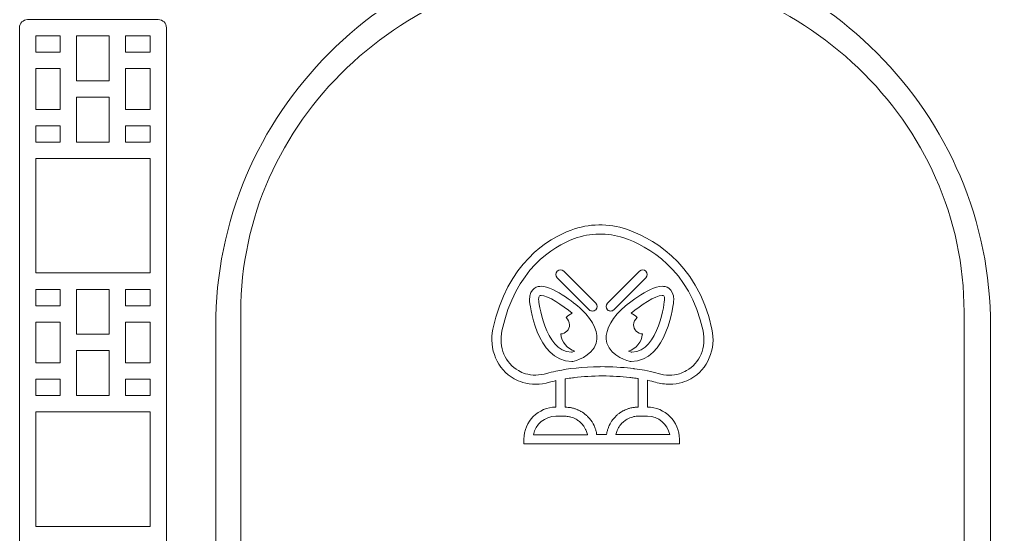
# Model space of a CAD drawing. Header units: millimetres. Extents: x -561 to 595, y -2347 to -7.
# Drawn here: x -560.5 to -174, y -414.3 to -209.4 of the extents above; entities that cross this region are included whole.
import ezdxf

# ---------------------------------------------------------------- set-up
doc = ezdxf.new("R2010")
doc.units = ezdxf.units.MM
doc.header["$MEASUREMENT"] = 0
doc.layers.add('Calque 1', color=7, linetype='Continuous', lineweight=0)

msp = doc.modelspace()

# ---------------------------------------------------------------- linework, layer by layer
at = {"layer": 'Calque 1'}
for points, knots in [([(-327.86, -2142.5), (-327.86, -2142.5), (-328.58, -2142.5), (-328.58, -2142.5), (-349.26, -2142.5), (-369.37, -2138.41), (-388.33, -2130.35), (-406.63, -2122.58), (-423.08, -2111.47), (-437.23, -2097.32), (-451.37, -2083.17), (-462.49, -2066.72), (-470.26, -2048.43), (-478.32, -2029.46), (-482.4, -2009.36), (-482.4, -1988.68), (-482.4, -1988.68), (-482.4, -331.39), (-482.4, -331.39), (-482.4, -310.71), (-478.32, -290.61), (-470.26, -271.64), (-462.49, -253.34), (-451.37, -236.89), (-437.23, -222.75), (-423.08, -208.6), (-406.63, -197.49), (-388.33, -189.72), (-369.37, -181.66), (-349.26, -177.57), (-328.58, -177.57), (-328.58, -177.57), (-327.86, -177.57), (-327.86, -177.57), (-307.18, -177.57), (-287.08, -181.66), (-268.11, -189.72), (-249.81, -197.49), (-233.36, -208.6), (-219.22, -222.75), (-205.07, -236.89), (-193.96, -253.34), (-186.18, -271.64), (-178.13, -290.61), (-174.04, -310.71), (-174.04, -331.39), (-174.04, -331.39), (-174.04, -1988.68), (-174.04, -1988.68), (-174.04, -2009.36), (-178.13, -2029.46), (-186.18, -2048.43), (-193.96, -2066.72), (-205.07, -2083.17), (-219.22, -2097.32), (-233.36, -2111.47), (-249.81, -2122.58), (-268.11, -2130.35), (-287.08, -2138.41), (-307.18, -2142.5), (-327.86, -2142.5)], [0, 0, 0, 0, 1, 1, 1, 2, 2, 2, 3, 3, 3, 4, 4, 4, 5, 5, 5, 6, 6, 6, 7, 7, 7, 8, 8, 8, 9, 9, 9, 10, 10, 10, 11, 11, 11, 12, 12, 12, 13, 13, 13, 14, 14, 14, 15, 15, 15, 16, 16, 16, 17, 17, 17, 18, 18, 18, 19, 19, 19, 20, 20, 20, 20]), ([(-328.87, -188.29), (-348.16, -188.29), (-366.9, -191.94), (-384.58, -199.12), (-401.65, -206.07), (-417.01, -216), (-430.23, -228.64), (-443.44, -241.29), (-453.82, -255.99), (-461.08, -272.33), (-468.59, -289.24), (-472.39, -307.18), (-472.39, -325.63), (-472.39, -325.63), (-472.39, -1993.17), (-472.39, -1993.17), (-472.39, -2011.62), (-468.59, -2029.56), (-461.08, -2046.47), (-453.82, -2062.81), (-443.44, -2077.51), (-430.23, -2090.16), (-417.01, -2102.8), (-401.65, -2112.73), (-384.58, -2119.68), (-366.9, -2126.86), (-348.16, -2130.51), (-328.87, -2130.51), (-328.87, -2130.51), (-328.11, -2130.51), (-328.11, -2130.51), (-308.83, -2130.51), (-290.09, -2126.86), (-272.41, -2119.68), (-255.33, -2112.73), (-239.97, -2102.8), (-226.76, -2090.16), (-213.54, -2077.51), (-203.16, -2062.81), (-195.91, -2046.47), (-188.4, -2029.56), (-184.59, -2011.62), (-184.59, -1993.17), (-184.59, -1993.17), (-184.59, -325.63), (-184.59, -325.63), (-184.59, -307.18), (-188.4, -289.24), (-195.91, -272.33), (-203.16, -255.99), (-213.54, -241.29), (-226.76, -228.64), (-239.97, -216), (-255.33, -206.07), (-272.41, -199.12), (-290.09, -191.94), (-308.83, -188.29), (-328.11, -188.29), (-328.11, -188.29), (-328.87, -188.29), (-328.87, -188.29)], [0, 0, 0, 0, 1, 1, 1, 2, 2, 2, 3, 3, 3, 4, 4, 4, 5, 5, 5, 6, 6, 6, 7, 7, 7, 8, 8, 8, 9, 9, 9, 10, 10, 10, 11, 11, 11, 12, 12, 12, 13, 13, 13, 14, 14, 14, 15, 15, 15, 16, 16, 16, 17, 17, 17, 18, 18, 18, 19, 19, 19, 20, 20, 20, 20]), ([(-501.99, -1282.42), (-501.99, -1282.42), (-501.99, -1275.92), (-501.99, -1275.92), (-501.99, -1275.92), (-501.99, -1227.14), (-501.99, -1227.14), (-501.99, -1227.14), (-501.99, -1220.64), (-501.99, -1220.64), (-501.99, -1220.63), (-501.99, -1220.62), (-501.99, -1220.61), (-501.99, -1220.61), (-501.99, -1214.14), (-501.99, -1214.14), (-501.99, -1214.14), (-501.99, -1214.14), (-501.99, -1214.14), (-501.99, -1214.14), (-501.99, -1207.63), (-501.99, -1207.63), (-501.99, -1207.63), (-501.99, -1207.63), (-501.99, -1207.63), (-501.99, -1207.63), (-501.99, -1181.62), (-501.99, -1181.62), (-501.99, -1181.62), (-501.99, -1181.62), (-501.99, -1181.62), (-501.99, -1181.62), (-501.99, -1175.12), (-501.99, -1175.12), (-501.99, -1175.12), (-501.99, -1126.35), (-501.99, -1126.35), (-501.99, -1126.35), (-501.99, -1120.29), (-501.99, -1120.29), (-501.99, -1120.28), (-501.99, -1120.28), (-501.99, -1120.27), (-501.99, -1120.27), (-501.99, -1113.34), (-501.99, -1113.34), (-501.99, -1113.34), (-501.99, -1113.34), (-501.99, -1113.34), (-501.99, -1113.34), (-501.99, -1106.84), (-501.99, -1106.84), (-501.99, -1106.84), (-501.99, -1106.84), (-501.99, -1106.84), (-501.99, -1106.84), (-501.99, -1080.82), (-501.99, -1080.82), (-501.99, -1080.82), (-501.99, -1080.82), (-501.99, -1080.82), (-501.99, -1080.82), (-501.99, -1074.33), (-501.99, -1074.33), (-501.99, -1074.33), (-501.99, -1025.55), (-501.99, -1025.55), (-501.99, -1025.55), (-501.99, -1019.05), (-501.99, -1019.05), (-501.99, -1019.04), (-501.99, -1019.04), (-501.99, -1019.03), (-501.99, -1019.03), (-501.99, -1012.55), (-501.99, -1012.55), (-501.99, -1012.55), (-501.99, -1012.55), (-501.99, -1012.55), (-501.99, -1012.55), (-501.99, -1006.04), (-501.99, -1006.04), (-501.99, -1006.04), (-501.99, -1006.04), (-501.99, -1006.04), (-501.99, -1006.04), (-501.99, -980.03), (-501.99, -980.03), (-501.99, -980.03), (-501.99, -980.03), (-501.99, -980.03), (-501.99, -980.03), (-501.99, -973.53), (-501.99, -973.53), (-501.99, -973.53), (-501.99, -924.76), (-501.99, -924.76), (-501.99, -924.76), (-501.99, -918.7), (-501.99, -918.7), (-501.99, -918.69), (-501.99, -918.69), (-501.99, -918.68), (-501.99, -918.68), (-501.99, -911.75), (-501.99, -911.75), (-501.99, -911.75), (-501.99, -911.75), (-501.99, -911.75), (-501.99, -911.75), (-501.99, -905.25), (-501.99, -905.25), (-501.99, -905.25), (-501.99, -905.25), (-501.99, -905.25), (-501.99, -905.25), (-501.99, -879.23), (-501.99, -879.23), (-501.99, -879.23), (-501.99, -879.23), (-501.99, -879.23), (-501.99, -879.23), (-501.99, -872.74), (-501.99, -872.74), (-501.99, -872.74), (-501.99, -866.24), (-501.99, -866.24), (-501.99, -866.24), (-501.99, -866.24), (-501.99, -866.24), (-501.99, -866.24), (-501.99, -866.24), (-501.99, -866.24), (-501.99, -866.24), (-501.99, -823.96), (-501.99, -823.96), (-501.99, -823.96), (-501.99, -817.46), (-501.99, -817.46), (-501.99, -817.46), (-501.99, -817.46), (-501.99, -817.46), (-501.99, -817.46), (-501.99, -810.96), (-501.99, -810.96), (-501.99, -810.96), (-501.99, -810.96), (-501.99, -810.96), (-501.99, -810.96), (-501.99, -804.45), (-501.99, -804.45), (-501.99, -804.45), (-501.99, -804.45), (-501.99, -804.45), (-501.99, -804.45), (-501.99, -778.44), (-501.99, -778.44), (-501.99, -778.44), (-501.99, -778.44), (-501.99, -778.44), (-501.99, -778.44), (-501.99, -771.94), (-501.99, -771.94), (-501.99, -771.94), (-501.99, -723.17), (-501.99, -723.17), (-501.99, -723.17), (-501.99, -717.11), (-501.99, -717.11), (-501.99, -717.1), (-501.99, -717.1), (-501.99, -717.09), (-501.99, -717.09), (-501.99, -710.16), (-501.99, -710.16), (-501.99, -710.16), (-501.99, -710.16), (-501.99, -710.16), (-501.99, -710.16), (-501.99, -703.66), (-501.99, -703.66), (-501.99, -703.66), (-501.99, -703.66), (-501.99, -703.66), (-501.99, -703.66), (-501.99, -677.64), (-501.99, -677.64), (-501.99, -677.64), (-501.99, -677.64), (-501.99, -677.64), (-501.99, -677.64), (-501.99, -671.15), (-501.99, -671.15), (-501.99, -671.15), (-501.99, -622.37), (-501.99, -622.37), (-501.99, -622.37), (-501.99, -615.87), (-501.99, -615.87), (-501.99, -615.86), (-501.99, -615.84), (-501.99, -615.83), (-501.99, -615.83), (-501.99, -609.37), (-501.99, -609.37), (-501.99, -609.37), (-501.99, -609.37), (-501.99, -609.37), (-501.99, -609.37), (-501.99, -602.86), (-501.99, -602.86), (-501.99, -602.86), (-501.99, -602.86), (-501.99, -602.86), (-501.99, -602.86), (-501.99, -576.85), (-501.99, -576.85), (-501.99, -576.85), (-501.99, -576.85), (-501.99, -576.85), (-501.99, -576.85), (-501.99, -570.35), (-501.99, -570.35), (-501.99, -570.35), (-501.99, -521.57), (-501.99, -521.57), (-501.99, -521.57), (-501.99, -515.51), (-501.99, -515.51), (-501.99, -515.51), (-501.99, -515.5), (-501.99, -515.5), (-501.99, -515.5), (-501.99, -508.57), (-501.99, -508.57), (-501.99, -508.57), (-501.99, -508.57), (-501.99, -508.57), (-501.99, -508.57), (-501.99, -502.06), (-501.99, -502.06), (-501.99, -502.06), (-501.99, -502.06), (-501.99, -502.06), (-501.99, -502.06), (-501.99, -476.05), (-501.99, -476.05), (-501.99, -476.05), (-501.99, -476.05), (-501.99, -476.05), (-501.99, -476.05), (-501.99, -469.55), (-501.99, -469.55), (-501.99, -469.55), (-501.99, -420.77), (-501.99, -420.77), (-501.99, -420.77), (-501.99, -414.27), (-501.99, -414.27), (-501.99, -414.27), (-501.99, -414.26), (-501.99, -414.25), (-501.99, -414.25), (-501.99, -407.78), (-501.99, -407.78), (-501.99, -407.78), (-501.99, -407.78), (-501.99, -407.78), (-501.99, -407.78), (-501.99, -401.27), (-501.99, -401.27), (-501.99, -401.27), (-501.99, -401.27), (-501.99, -401.27), (-501.99, -401.27), (-501.99, -375.26), (-501.99, -375.26), (-501.99, -375.26), (-501.99, -375.26), (-501.99, -375.26), (-501.99, -375.26), (-501.99, -368.76), (-501.99, -368.76), (-501.99, -368.76), (-501.99, -319.98), (-501.99, -319.98), (-501.99, -319.98), (-501.99, -313.92), (-501.99, -313.92), (-501.99, -313.92), (-501.99, -313.91), (-501.99, -313.91), (-501.99, -313.91), (-501.99, -306.98), (-501.99, -306.98), (-501.99, -306.98), (-501.99, -306.98), (-501.99, -306.98), (-501.99, -306.98), (-501.99, -300.47), (-501.99, -300.47), (-501.99, -300.47), (-501.99, -300.47), (-501.99, -300.47), (-501.99, -300.47), (-501.99, -274.46), (-501.99, -274.46), (-501.99, -274.46), (-501.99, -274.46), (-501.99, -274.46), (-501.99, -274.46), (-501.99, -267.96), (-501.99, -267.96), (-501.99, -267.96), (-501.99, -219.18), (-501.99, -219.18), (-501.99, -219.18), (-501.99, -212.68), (-501.99, -212.68), (-501.99, -210.89), (-503.45, -209.44), (-505.24, -209.44), (-505.24, -209.44), (-557.27, -209.44), (-557.27, -209.44), (-559.06, -209.44), (-560.52, -210.89), (-560.52, -212.68), (-560.52, -212.68), (-560.52, -313.42), (-560.52, -313.42), (-560.52, -313.43), (-560.52, -313.44), (-560.52, -313.44), (-560.52, -313.46), (-560.52, -313.47), (-560.52, -313.48), (-560.52, -313.48), (-560.52, -463.05), (-560.52, -463.05), (-560.52, -463.06), (-560.52, -463.06), (-560.52, -463.07), (-560.52, -463.07), (-560.52, -515.01), (-560.52, -515.01), (-560.52, -515.02), (-560.52, -515.03), (-560.52, -515.03), (-560.52, -515.05), (-560.52, -515.06), (-560.52, -515.07), (-560.52, -515.07), (-560.52, -664.64), (-560.52, -664.64), (-560.52, -664.65), (-560.52, -664.67), (-560.52, -664.68), (-560.52, -664.68), (-560.52, -716.61), (-560.52, -716.61), (-560.52, -716.61), (-560.52, -716.62), (-560.52, -716.63), (-560.52, -716.64), (-560.52, -716.65), (-560.52, -716.67), (-560.52, -716.67), (-560.52, -817.46), (-560.52, -817.46), (-560.52, -817.46), (-560.52, -817.46), (-560.52, -817.46), (-560.52, -817.46), (-560.52, -918.2), (-560.52, -918.2), (-560.52, -918.2), (-560.52, -918.21), (-560.52, -918.22), (-560.52, -918.23), (-560.52, -918.24), (-560.52, -918.26), (-560.52, -918.26), (-560.52, -1067.83), (-560.52, -1067.83), (-560.52, -1067.83), (-560.52, -1067.84), (-560.52, -1067.84), (-560.52, -1067.84), (-560.52, -1119.78), (-560.52, -1119.78), (-560.52, -1119.79), (-560.52, -1119.8), (-560.52, -1119.81), (-560.52, -1119.82), (-560.52, -1119.83), (-560.52, -1119.85), (-560.52, -1119.85), (-560.52, -1269.42), (-560.52, -1269.42), (-560.52, -1269.43), (-560.52, -1269.44), (-560.52, -1269.45), (-560.52, -1269.45), (-560.52, -1321.38), (-560.52, -1321.38), (-560.52, -1321.39), (-560.52, -1321.4), (-560.52, -1321.4), (-560.52, -1321.42), (-560.52, -1321.43), (-560.52, -1321.44), (-560.52, -1321.44), (-560.52, -1422.23), (-560.52, -1422.23), (-560.52, -1422.23), (-560.52, -1422.23), (-560.52, -1422.23), (-560.52, -1422.23), (-560.52, -1522.97), (-560.52, -1522.97), (-560.52, -1522.98), (-560.52, -1522.99), (-560.52, -1522.99), (-560.52, -1523.01), (-560.52, -1523.02), (-560.52, -1523.03), (-560.52, -1523.03), (-560.52, -1672.6), (-560.52, -1672.6), (-560.52, -1672.61), (-560.52, -1672.61), (-560.52, -1672.62), (-560.52, -1672.62), (-560.52, -1724.56), (-560.52, -1724.56), (-560.52, -1724.57), (-560.52, -1724.58), (-560.52, -1724.58), (-560.52, -1724.6), (-560.52, -1724.61), (-560.52, -1724.62), (-560.52, -1724.62), (-560.52, -1874.19), (-560.52, -1874.19), (-560.52, -1874.2), (-560.52, -1874.22), (-560.52, -1874.23), (-560.52, -1874.23), (-560.52, -1926.16), (-560.52, -1926.16), (-560.52, -1926.16), (-560.52, -1926.17), (-560.52, -1926.18), (-560.52, -1926.19), (-560.52, -1926.2), (-560.52, -1926.22), (-560.52, -1926.22), (-560.52, -2027.01), (-560.52, -2027.01), (-560.52, -2027.01), (-560.52, -2027.01), (-560.52, -2027.01), (-560.52, -2027.01), (-560.52, -2127.75), (-560.52, -2127.75), (-560.52, -2129.57), (-559.03, -2131.06), (-557.21, -2131.06), (-557.21, -2131.06), (-537.76, -2131.06), (-537.76, -2131.06), (-537.76, -2131.06), (-524.75, -2131.06), (-524.75, -2131.06), (-524.75, -2131.06), (-518.25, -2131.06), (-518.25, -2131.06), (-518.25, -2131.06), (-508.5, -2131.06), (-508.5, -2131.06), (-508.5, -2131.06), (-504.81, -2131.06), (-504.81, -2131.06), (-503.25, -2131.06), (-501.99, -2129.79), (-501.99, -2128.23), (-501.99, -2128.23), (-501.99, -2121.3), (-501.99, -2121.3), (-501.99, -2121.3), (-501.99, -2121.3), (-501.99, -2121.3), (-501.99, -2121.3), (-501.99, -2114.8), (-501.99, -2114.8), (-501.99, -2114.8), (-501.99, -2114.8), (-501.99, -2114.8), (-501.99, -2114.8), (-501.99, -2088.78), (-501.99, -2088.78), (-501.99, -2088.78), (-501.99, -2088.78), (-501.99, -2088.78), (-501.99, -2088.78), (-501.99, -2082.29), (-501.99, -2082.29), (-501.99, -2082.29), (-501.99, -2075.79), (-501.99, -2075.79), (-501.99, -2075.79), (-501.99, -2075.79), (-501.99, -2075.79), (-501.99, -2075.79), (-501.99, -2075.79), (-501.99, -2075.79), (-501.99, -2075.79), (-501.99, -2033.51), (-501.99, -2033.51), (-501.99, -2033.51), (-501.99, -2027.01), (-501.99, -2027.01), (-501.99, -2027.01), (-501.99, -2027.01), (-501.99, -2027.01), (-501.99, -2027.01), (-501.99, -2020.51), (-501.99, -2020.51), (-501.99, -2020.51), (-501.99, -2020.51), (-501.99, -2020.51), (-501.99, -2020.51), (-501.99, -2014), (-501.99, -2014), (-501.99, -2014), (-501.99, -2014), (-501.99, -2014), (-501.99, -2014), (-501.99, -1987.99), (-501.99, -1987.99), (-501.99, -1987.99), (-501.99, -1987.99), (-501.99, -1987.99), (-501.99, -1987.99), (-501.99, -1981.49), (-501.99, -1981.49), (-501.99, -1981.49), (-501.99, -1932.72), (-501.99, -1932.72), (-501.99, -1932.72), (-501.99, -1926.66), (-501.99, -1926.66), (-501.99, -1926.65), (-501.99, -1926.65), (-501.99, -1926.64), (-501.99, -1926.64), (-501.99, -1919.71), (-501.99, -1919.71), (-501.99, -1919.71), (-501.99, -1919.71), (-501.99, -1919.71), (-501.99, -1919.71), (-501.99, -1913.21), (-501.99, -1913.21), (-501.99, -1913.21), (-501.99, -1913.21), (-501.99, -1913.21), (-501.99, -1913.21), (-501.99, -1887.19), (-501.99, -1887.19), (-501.99, -1887.19), (-501.99, -1887.19), (-501.99, -1887.19), (-501.99, -1887.19), (-501.99, -1880.7), (-501.99, -1880.7), (-501.99, -1880.7), (-501.99, -1831.92), (-501.99, -1831.92), (-501.99, -1831.92), (-501.99, -1825.42), (-501.99, -1825.42), (-501.99, -1825.41), (-501.99, -1825.39), (-501.99, -1825.38), (-501.99, -1825.38), (-501.99, -1818.92), (-501.99, -1818.92), (-501.99, -1818.92), (-501.99, -1818.92), (-501.99, -1818.92), (-501.99, -1818.92), (-501.99, -1812.41), (-501.99, -1812.41), (-501.99, -1812.41), (-501.99, -1812.41), (-501.99, -1812.41), (-501.99, -1812.41), (-501.99, -1786.4), (-501.99, -1786.4), (-501.99, -1786.4), (-501.99, -1786.4), (-501.99, -1786.4), (-501.99, -1786.4), (-501.99, -1779.9), (-501.99, -1779.9), (-501.99, -1779.9), (-501.99, -1731.12), (-501.99, -1731.12), (-501.99, -1731.12), (-501.99, -1725.06), (-501.99, -1725.06), (-501.99, -1725.06), (-501.99, -1725.05), (-501.99, -1725.05), (-501.99, -1725.05), (-501.99, -1718.12), (-501.99, -1718.12), (-501.99, -1718.12), (-501.99, -1718.12), (-501.99, -1718.12), (-501.99, -1718.12), (-501.99, -1711.61), (-501.99, -1711.61), (-501.99, -1711.61), (-501.99, -1711.61), (-501.99, -1711.61), (-501.99, -1711.61), (-501.99, -1685.6), (-501.99, -1685.6), (-501.99, -1685.6), (-501.99, -1685.6), (-501.99, -1685.6), (-501.99, -1685.6), (-501.99, -1679.1), (-501.99, -1679.1), (-501.99, -1679.1), (-501.99, -1630.32), (-501.99, -1630.32), (-501.99, -1630.32), (-501.99, -1623.82), (-501.99, -1623.82), (-501.99, -1623.82), (-501.99, -1623.81), (-501.99, -1623.8), (-501.99, -1623.8), (-501.99, -1617.33), (-501.99, -1617.33), (-501.99, -1617.33), (-501.99, -1617.33), (-501.99, -1617.33), (-501.99, -1617.33), (-501.99, -1610.82), (-501.99, -1610.82), (-501.99, -1610.82), (-501.99, -1610.82), (-501.99, -1610.82), (-501.99, -1610.82), (-501.99, -1584.81), (-501.99, -1584.81), (-501.99, -1584.81), (-501.99, -1584.81), (-501.99, -1584.81), (-501.99, -1584.81), (-501.99, -1578.31), (-501.99, -1578.31), (-501.99, -1578.31), (-501.99, -1529.53), (-501.99, -1529.53), (-501.99, -1529.53), (-501.99, -1523.47), (-501.99, -1523.47), (-501.99, -1523.47), (-501.99, -1523.46), (-501.99, -1523.46), (-501.99, -1523.46), (-501.99, -1516.53), (-501.99, -1516.53), (-501.99, -1516.53), (-501.99, -1516.53), (-501.99, -1516.53), (-501.99, -1516.53), (-501.99, -1510.02), (-501.99, -1510.02), (-501.99, -1510.02), (-501.99, -1510.02), (-501.99, -1510.02), (-501.99, -1510.02), (-501.99, -1484.01), (-501.99, -1484.01), (-501.99, -1484.01), (-501.99, -1484.01), (-501.99, -1484.01), (-501.99, -1484.01), (-501.99, -1477.51), (-501.99, -1477.51), (-501.99, -1477.51), (-501.99, -1471.01), (-501.99, -1471.01), (-501.99, -1471.01), (-501.99, -1471.01), (-501.99, -1471.01), (-501.99, -1471.01), (-501.99, -1471.01), (-501.99, -1471.01), (-501.99, -1471.01), (-501.99, -1428.73), (-501.99, -1428.73), (-501.99, -1428.73), (-501.99, -1422.23), (-501.99, -1422.23), (-501.99, -1422.23), (-501.99, -1422.23), (-501.99, -1422.23), (-501.99, -1422.23), (-501.99, -1415.74), (-501.99, -1415.74), (-501.99, -1415.74), (-501.99, -1415.74), (-501.99, -1415.74), (-501.99, -1415.74), (-501.99, -1409.23), (-501.99, -1409.23), (-501.99, -1409.23), (-501.99, -1409.23), (-501.99, -1409.23), (-501.99, -1409.23), (-501.99, -1383.22), (-501.99, -1383.22), (-501.99, -1383.22), (-501.99, -1383.22), (-501.99, -1383.22), (-501.99, -1383.22), (-501.99, -1376.72), (-501.99, -1376.72), (-501.99, -1376.72), (-501.99, -1327.94), (-501.99, -1327.94), (-501.99, -1327.94), (-501.99, -1321.88), (-501.99, -1321.88), (-501.99, -1321.88), (-501.99, -1321.87), (-501.99, -1321.87), (-501.99, -1321.87), (-501.99, -1314.94), (-501.99, -1314.94), (-501.99, -1314.94), (-501.99, -1314.94), (-501.99, -1314.94), (-501.99, -1314.94), (-501.99, -1308.43), (-501.99, -1308.43), (-501.99, -1308.43), (-501.99, -1308.43), (-501.99, -1308.43), (-501.99, -1308.43), (-501.99, -1282.42), (-501.99, -1282.42), (-501.99, -1282.42), (-501.99, -1282.42), (-501.99, -1282.42)], [0, 0, 0, 0, 1, 1, 1, 2, 2, 2, 3, 3, 3, 4, 4, 4, 5, 5, 5, 6, 6, 6, 7, 7, 7, 8, 8, 8, 9, 9, 9, 10, 10, 10, 11, 11, 11, 12, 12, 12, 13, 13, 13, 14, 14, 14, 15, 15, 15, 16, 16, 16, 17, 17, 17, 18, 18, 18, 19, 19, 19, 20, 20, 20, 21, 21, 21, 22, 22, 22, 23, 23, 23, 24, 24, 24, 25, 25, 25, 26, 26, 26, 27, 27, 27, 28, 28, 28, 29, 29, 29, 30, 30, 30, 31, 31, 31, 32, 32, 32, 33, 33, 33, 34, 34, 34, 35, 35, 35, 36, 36, 36, 37, 37, 37, 38, 38, 38, 39, 39, 39, 40, 40, 40, 41, 41, 41, 42, 42, 42, 43, 43, 43, 44, 44, 44, 45, 45, 45, 46, 46, 46, 47, 47, 47, 48, 48, 48, 49, 49, 49, 50, 50, 50, 51, 51, 51, 52, 52, 52, 53, 53, 53, 54, 54, 54, 55, 55, 55, 56, 56, 56, 57, 57, 57, 58, 58, 58, 59, 59, 59, 60, 60, 60, 61, 61, 61, 62, 62, 62, 63, 63, 63, 64, 64, 64, 65, 65, 65, 66, 66, 66, 67, 67, 67, 68, 68, 68, 69, 69, 69, 70, 70, 70, 71, 71, 71, 72, 72, 72, 73, 73, 73, 74, 74, 74, 75, 75, 75, 76, 76, 76, 77, 77, 77, 78, 78, 78, 79, 79, 79, 80, 80, 80, 81, 81, 81, 82, 82, 82, 83, 83, 83, 84, 84, 84, 85, 85, 85, 86, 86, 86, 87, 87, 87, 88, 88, 88, 89, 89, 89, 90, 90, 90, 91, 91, 91, 92, 92, 92, 93, 93, 93, 94, 94, 94, 95, 95, 95, 96, 96, 96, 97, 97, 97, 98, 98, 98, 99, 99, 99, 100, 100, 100, 101, 101, 101, 102, 102, 102, 103, 103, 103, 104, 104, 104, 105, 105, 105, 106, 106, 106, 107, 107, 107, 108, 108, 108, 109, 109, 109, 110, 110, 110, 111, 111, 111, 112, 112, 112, 113, 113, 113, 114, 114, 114, 115, 115, 115, 116, 116, 116, 117, 117, 117, 118, 118, 118, 119, 119, 119, 120, 120, 120, 121, 121, 121, 122, 122, 122, 123, 123, 123, 124, 124, 124, 125, 125, 125, 126, 126, 126, 127, 127, 127, 128, 128, 128, 129, 129, 129, 130, 130, 130, 131, 131, 131, 132, 132, 132, 133, 133, 133, 134, 134, 134, 135, 135, 135, 136, 136, 136, 137, 137, 137, 138, 138, 138, 139, 139, 139, 140, 140, 140, 141, 141, 141, 142, 142, 142, 143, 143, 143, 144, 144, 144, 145, 145, 145, 146, 146, 146, 147, 147, 147, 148, 148, 148, 149, 149, 149, 150, 150, 150, 151, 151, 151, 152, 152, 152, 153, 153, 153, 154, 154, 154, 155, 155, 155, 156, 156, 156, 157, 157, 157, 158, 158, 158, 159, 159, 159, 160, 160, 160, 161, 161, 161, 162, 162, 162, 163, 163, 163, 164, 164, 164, 165, 165, 165, 166, 166, 166, 167, 167, 167, 168, 168, 168, 169, 169, 169, 170, 170, 170, 171, 171, 171, 172, 172, 172, 173, 173, 173, 174, 174, 174, 175, 175, 175, 176, 176, 176, 177, 177, 177, 178, 178, 178, 179, 179, 179, 180, 180, 180, 181, 181, 181, 182, 182, 182, 183, 183, 183, 184, 184, 184, 185, 185, 185, 186, 186, 186, 187, 187, 187, 188, 188, 188, 189, 189, 189, 190, 190, 190, 191, 191, 191, 192, 192, 192, 193, 193, 193, 194, 194, 194, 195, 195, 195, 196, 196, 196, 197, 197, 197, 198, 198, 198, 199, 199, 199, 200, 200, 200, 201, 201, 201, 202, 202, 202, 203, 203, 203, 204, 204, 204, 205, 205, 205, 206, 206, 206, 207, 207, 207, 208, 208, 208, 209, 209, 209, 210, 210, 210, 211, 211, 211, 212, 212, 212, 213, 213, 213, 214, 214, 214, 215, 215, 215, 216, 216, 216, 217, 217, 217, 218, 218, 218, 219, 219, 219, 220, 220, 220, 221, 221, 221, 222, 222, 222, 223, 223, 223, 224, 224, 224, 225, 225, 225, 226, 226, 226, 227, 227, 227, 228, 228, 228, 229, 229, 229, 230, 230, 230, 231, 231, 231, 232, 232, 232, 233, 233, 233, 234, 234, 234, 235, 235, 235, 236, 236, 236, 237, 237, 237, 238, 238, 238, 239, 239, 239, 240, 240, 240, 241, 241, 241, 242, 242, 242, 243, 243, 243, 244, 244, 244, 245, 245, 245, 246, 246, 246, 247, 247, 247, 248, 248, 248, 249, 249, 249, 250, 250, 250, 251, 251, 251, 252, 252, 252, 253, 253, 253, 254, 254, 254, 254]), ([(-554.01, -215.94), (-554.01, -215.94), (-544.26, -215.94), (-544.26, -215.94), (-544.26, -215.94), (-544.26, -222.43), (-544.26, -222.43), (-544.26, -222.43), (-554.01, -222.43), (-554.01, -222.43), (-554.01, -222.43), (-554.01, -215.94), (-554.01, -215.94)], [0, 0, 0, 0, 1, 1, 1, 2, 2, 2, 3, 3, 3, 4, 4, 4, 4]), ([(-537.76, -215.93), (-537.76, -215.93), (-524.75, -215.93), (-524.75, -215.93), (-524.75, -215.93), (-524.75, -233.82), (-524.75, -233.82), (-524.75, -233.82), (-537.76, -233.82), (-537.76, -233.82), (-537.76, -233.82), (-537.76, -215.93), (-537.76, -215.93)], [0, 0, 0, 0, 1, 1, 1, 2, 2, 2, 3, 3, 3, 4, 4, 4, 4]), ([(-518.25, -215.94), (-518.25, -215.94), (-508.5, -215.94), (-508.5, -215.94), (-508.5, -215.94), (-508.5, -222.44), (-508.5, -222.44), (-508.5, -222.44), (-518.25, -222.44), (-518.25, -222.44), (-518.25, -222.44), (-518.25, -215.94), (-518.25, -215.94)], [0, 0, 0, 0, 1, 1, 1, 2, 2, 2, 3, 3, 3, 4, 4, 4, 4]), ([(-554.01, -228.94), (-554.01, -228.94), (-544.26, -228.94), (-544.26, -228.94), (-544.26, -228.94), (-544.26, -245.2), (-544.26, -245.2), (-544.26, -245.2), (-554.01, -245.2), (-554.01, -245.2), (-554.01, -245.2), (-554.01, -228.94), (-554.01, -228.94)], [0, 0, 0, 0, 1, 1, 1, 2, 2, 2, 3, 3, 3, 4, 4, 4, 4]), ([(-518.25, -228.94), (-518.25, -228.94), (-508.5, -228.94), (-508.5, -228.94), (-508.5, -228.94), (-508.5, -245.2), (-508.5, -245.2), (-508.5, -245.2), (-518.25, -245.2), (-518.25, -245.2), (-518.25, -245.2), (-518.25, -228.94), (-518.25, -228.94)], [0, 0, 0, 0, 1, 1, 1, 2, 2, 2, 3, 3, 3, 4, 4, 4, 4]), ([(-537.76, -240.32), (-537.76, -240.32), (-524.75, -240.32), (-524.75, -240.32), (-524.75, -240.32), (-524.75, -258.2), (-524.75, -258.2), (-524.75, -258.2), (-537.76, -258.2), (-537.76, -258.2), (-537.76, -258.2), (-537.76, -240.32), (-537.76, -240.32)], [0, 0, 0, 0, 1, 1, 1, 2, 2, 2, 3, 3, 3, 4, 4, 4, 4]), ([(-554.01, -251.7), (-554.01, -251.7), (-544.26, -251.7), (-544.26, -251.7), (-544.26, -251.7), (-544.26, -258.2), (-544.26, -258.2), (-544.26, -258.2), (-554.01, -258.2), (-554.01, -258.2), (-554.01, -258.2), (-554.01, -251.7), (-554.01, -251.7)], [0, 0, 0, 0, 1, 1, 1, 2, 2, 2, 3, 3, 3, 4, 4, 4, 4]), ([(-518.25, -251.7), (-518.25, -251.7), (-508.5, -251.7), (-508.5, -251.7), (-508.5, -251.7), (-508.5, -258.2), (-508.5, -258.2), (-508.5, -258.2), (-518.25, -258.2), (-518.25, -258.2), (-518.25, -258.2), (-518.25, -251.7), (-518.25, -251.7)], [0, 0, 0, 0, 1, 1, 1, 2, 2, 2, 3, 3, 3, 4, 4, 4, 4]), ([(-554.01, -310.23), (-554.01, -310.23), (-554.01, -264.71), (-554.01, -264.71), (-554.01, -264.71), (-508.5, -264.71), (-508.5, -264.71), (-508.5, -264.71), (-508.5, -310.23), (-508.5, -310.23), (-508.5, -310.23), (-554.01, -310.23), (-554.01, -310.23)], [0, 0, 0, 0, 1, 1, 1, 2, 2, 2, 3, 3, 3, 4, 4, 4, 4]), ([(-284.91, -332.52), (-290.83, -304.97), (-310.66, -295.59), (-318.9, -292.82), (-326.11, -290.4), (-333.93, -290.53), (-340.96, -293.15), (-350.15, -296.59), (-366.43, -306.27), (-372.07, -332.52), (-373.78, -340.48), (-370.34, -348.61), (-363.68, -352.27), (-362.61, -352.87), (-361.43, -353.36), (-360.19, -353.74), (-356.95, -354.76), (-353.24, -354.72), (-349.56, -353.67), (-348.89, -353.47), (-348.04, -353.25), (-347.02, -353.03), (-347.02, -353.03), (-347.02, -363.59), (-347.02, -363.59), (-354.04, -363.59), (-359.75, -369.3), (-359.75, -376.32), (-359.75, -376.32), (-359.75, -378.14), (-359.75, -378.14), (-359.75, -378.14), (-297.89, -378.14), (-297.89, -378.14), (-297.89, -378.14), (-297.89, -376.32), (-297.89, -376.32), (-297.89, -369.3), (-303.6, -363.59), (-310.62, -363.59), (-310.62, -363.59), (-310.62, -352.87), (-310.62, -352.87), (-309.3, -353.16), (-308.2, -353.43), (-307.39, -353.67), (-305.49, -354.21), (-303.6, -354.49), (-301.76, -354.49), (-300.02, -354.49), (-298.34, -354.23), (-296.76, -353.74), (-295.52, -353.36), (-294.36, -352.85), (-293.28, -352.27), (-286.64, -348.59), (-283.2, -340.48), (-284.91, -332.52), (-284.91, -332.52), (-284.91, -332.52), (-284.91, -332.52)], [0, 0, 0, 0, 1, 1, 1, 2, 2, 2, 3, 3, 3, 4, 4, 4, 5, 5, 5, 6, 6, 6, 7, 7, 7, 8, 8, 8, 9, 9, 9, 10, 10, 10, 11, 11, 11, 12, 12, 12, 13, 13, 13, 14, 14, 14, 15, 15, 15, 16, 16, 16, 17, 17, 17, 18, 18, 18, 19, 19, 19, 20, 20, 20, 20]), ([(-295.05, -349.08), (-295.92, -349.56), (-296.87, -349.96), (-297.85, -350.28), (-300.42, -351.09), (-303.38, -351.05), (-306.38, -350.19), (-307.55, -349.87), (-308.97, -349.5), (-310.62, -349.17), (-310.62, -349.17), (-310.62, -349.14), (-310.62, -349.14), (-310.62, -349.14), (-311.73, -348.94), (-311.73, -348.94), (-312.94, -348.72), (-314.28, -348.5), (-315.72, -348.32), (-315.83, -348.3), (-315.92, -348.3), (-316.03, -348.28), (-319.27, -347.86), (-323.07, -347.57), (-327.57, -347.5), (-327.57, -347.5), (-329.39, -347.48), (-329.39, -347.48), (-329.39, -347.48), (-329.38, -347.5), (-329.38, -347.5), (-336.65, -347.61), (-342.16, -348.32), (-346.2, -349.12), (-346.2, -349.12), (-347.04, -349.28), (-347.04, -349.28), (-348.4, -349.57), (-349.58, -349.88), (-350.58, -350.18), (-353.59, -351.03), (-356.55, -351.08), (-359.12, -350.28), (-360.12, -349.98), (-361.06, -349.57), (-361.92, -349.08), (-367.18, -346.19), (-369.89, -339.69), (-368.51, -333.29), (-363.23, -308.72), (-348.18, -299.73), (-339.68, -296.55), (-333.44, -294.22), (-326.47, -294.11), (-320.05, -296.28), (-310.53, -299.46), (-293.79, -308.5), (-288.46, -333.29), (-287.1, -339.69), (-289.79, -346.19), (-295.05, -349.08), (-295.05, -349.08), (-295.05, -349.08), (-295.05, -349.08)], [0, 0, 0, 0, 1, 1, 1, 2, 2, 2, 3, 3, 3, 4, 4, 4, 5, 5, 5, 6, 6, 6, 7, 7, 7, 8, 8, 8, 9, 9, 9, 10, 10, 10, 11, 11, 11, 12, 12, 12, 13, 13, 13, 14, 14, 14, 15, 15, 15, 16, 16, 16, 17, 17, 17, 18, 18, 18, 19, 19, 19, 20, 20, 20, 21, 21, 21, 21]), ([(-343.92, -309.54), (-344.63, -308.83), (-345.78, -308.83), (-346.49, -309.54), (-347.2, -310.25), (-347.2, -311.4), (-346.49, -312.11), (-346.49, -312.11), (-333.75, -324.85), (-333.75, -324.85), (-333.39, -325.21), (-332.93, -325.37), (-332.46, -325.37), (-331.99, -325.37), (-331.53, -325.19), (-331.17, -324.85), (-330.46, -324.14), (-330.46, -322.99), (-331.17, -322.28), (-331.17, -322.28), (-343.92, -309.54), (-343.92, -309.54)], [0, 0, 0, 0, 1, 1, 1, 2, 2, 2, 3, 3, 3, 4, 4, 4, 5, 5, 5, 6, 6, 6, 7, 7, 7, 7]), ([(-325.2, -325.37), (-324.73, -325.37), (-324.27, -325.19), (-323.91, -324.85), (-323.91, -324.85), (-311.17, -312.11), (-311.17, -312.11), (-310.46, -311.4), (-310.46, -310.25), (-311.17, -309.54), (-311.88, -308.83), (-313.03, -308.83), (-313.73, -309.54), (-313.73, -309.54), (-326.47, -322.28), (-326.47, -322.28), (-327.18, -322.99), (-327.18, -324.14), (-326.47, -324.85), (-326.13, -325.21), (-325.67, -325.37), (-325.2, -325.37), (-325.2, -325.37), (-325.2, -325.37), (-325.2, -325.37)], [0, 0, 0, 0, 1, 1, 1, 2, 2, 2, 3, 3, 3, 4, 4, 4, 5, 5, 5, 6, 6, 6, 7, 7, 7, 8, 8, 8, 8]), ([(-554.01, -323.23), (-554.01, -323.23), (-554.01, -316.73), (-554.01, -316.73), (-554.01, -316.73), (-544.26, -316.73), (-544.26, -316.73), (-544.26, -316.73), (-544.26, -323.23), (-544.26, -323.23), (-544.26, -323.23), (-554.01, -323.23), (-554.01, -323.23)], [0, 0, 0, 0, 1, 1, 1, 2, 2, 2, 3, 3, 3, 4, 4, 4, 4]), ([(-524.75, -334.62), (-524.75, -334.62), (-537.76, -334.62), (-537.76, -334.62), (-537.76, -334.62), (-537.76, -316.73), (-537.76, -316.73), (-537.76, -316.73), (-537.76, -316.73), (-537.76, -316.73), (-537.76, -316.73), (-524.75, -316.73), (-524.75, -316.73), (-524.75, -316.73), (-524.75, -334.62), (-524.75, -334.62)], [0, 0, 0, 0, 1, 1, 1, 2, 2, 2, 3, 3, 3, 4, 4, 4, 5, 5, 5, 5]), ([(-518.25, -323.23), (-518.25, -323.23), (-518.25, -316.73), (-518.25, -316.73), (-518.25, -316.73), (-508.5, -316.73), (-508.5, -316.73), (-508.5, -316.73), (-508.5, -323.23), (-508.5, -323.23), (-508.5, -323.23), (-518.25, -323.23), (-518.25, -323.23)], [0, 0, 0, 0, 1, 1, 1, 2, 2, 2, 3, 3, 3, 4, 4, 4, 4]), ([(-352.95, -315.51), (-354.02, -315.51), (-357.55, -315.89), (-357.55, -321.1), (-357.46, -322.1), (-355.02, -345.39), (-340.63, -345.41), (-340.63, -345.41), (-340.43, -345.41), (-340.43, -345.41), (-340.43, -345.41), (-340.23, -345.37), (-340.23, -345.37), (-339.92, -345.3), (-332.59, -343.64), (-330.97, -338.09), (-329.84, -334.22), (-331.8, -329.7), (-336.92, -324.61), (-337.97, -323.66), (-347.45, -315.51), (-352.95, -315.51), (-352.95, -315.51), (-352.95, -315.51), (-352.95, -315.51)], [0, 0, 0, 0, 1, 1, 1, 2, 2, 2, 3, 3, 3, 4, 4, 4, 5, 5, 5, 6, 6, 6, 7, 7, 7, 8, 8, 8, 8]), ([(-304.73, -315.51), (-310.22, -315.51), (-319.7, -323.66), (-320.85, -324.68), (-325.87, -329.7), (-327.84, -334.22), (-326.71, -338.09), (-325.09, -343.64), (-317.76, -345.3), (-317.45, -345.37), (-317.45, -345.37), (-317.25, -345.41), (-317.25, -345.41), (-317.25, -345.41), (-317.05, -345.41), (-317.05, -345.41), (-302.65, -345.41), (-300.23, -322.1), (-300.12, -320.93), (-300.12, -315.89), (-303.65, -315.51), (-304.73, -315.51), (-304.73, -315.51), (-304.73, -315.51), (-304.73, -315.51)], [0, 0, 0, 0, 1, 1, 1, 2, 2, 2, 3, 3, 3, 4, 4, 4, 5, 5, 5, 6, 6, 6, 7, 7, 7, 8, 8, 8, 8]), ([(-340.83, -341.75), (-351.75, -341.5), (-353.89, -320.95), (-353.91, -320.91), (-353.91, -319.13), (-353.42, -319.13), (-352.95, -319.13), (-350.15, -319.13), (-344.3, -323.17), (-340.59, -326.23), (-341.48, -326.66), (-342.3, -327.27), (-342.98, -327.98), (-342.12, -328.65), (-341.58, -329.67), (-341.58, -330.83), (-341.58, -332.82), (-343.16, -334.42), (-345.12, -334.45), (-344.76, -337.69), (-342.52, -340.35), (-339.52, -341.31), (-340.03, -341.51), (-340.48, -341.66), (-340.83, -341.75), (-340.83, -341.75), (-340.83, -341.75), (-340.83, -341.75)], [0, 0, 0, 0, 1, 1, 1, 2, 2, 2, 3, 3, 3, 4, 4, 4, 5, 5, 5, 6, 6, 6, 7, 7, 7, 8, 8, 8, 9, 9, 9, 9]), ([(-316.83, -341.75), (-317.06, -341.68), (-317.56, -341.55), (-318.14, -341.33), (-315.14, -340.35), (-312.9, -337.71), (-312.55, -334.47), (-314.52, -334.42), (-316.1, -332.82), (-316.1, -330.83), (-316.1, -329.67), (-315.55, -328.65), (-314.7, -327.98), (-315.37, -327.25), (-316.19, -326.66), (-317.08, -326.23), (-313.3, -323.12), (-307.51, -319.13), (-304.73, -319.13), (-304.26, -319.13), (-303.76, -319.13), (-303.75, -320.73), (-303.78, -320.95), (-305.89, -341.49), (-316.83, -341.75), (-316.83, -341.75), (-316.83, -341.75), (-316.83, -341.75)], [0, 0, 0, 0, 1, 1, 1, 2, 2, 2, 3, 3, 3, 4, 4, 4, 5, 5, 5, 6, 6, 6, 7, 7, 7, 8, 8, 8, 9, 9, 9, 9]), ([(-544.26, -329.74), (-544.26, -329.74), (-544.26, -345.99), (-544.26, -345.99), (-544.26, -345.99), (-554.01, -345.99), (-554.01, -345.99), (-554.01, -345.99), (-554.01, -329.74), (-554.01, -329.74), (-554.01, -329.74), (-544.26, -329.74), (-544.26, -329.74)], [0, 0, 0, 0, 1, 1, 1, 2, 2, 2, 3, 3, 3, 4, 4, 4, 4]), ([(-518.25, -345.99), (-518.25, -345.99), (-518.25, -329.74), (-518.25, -329.74), (-518.25, -329.74), (-508.5, -329.74), (-508.5, -329.74), (-508.5, -329.74), (-508.5, -345.99), (-508.5, -345.99), (-508.5, -345.99), (-518.25, -345.99), (-518.25, -345.99)], [0, 0, 0, 0, 1, 1, 1, 2, 2, 2, 3, 3, 3, 4, 4, 4, 4]), ([(-537.76, -359), (-537.76, -359), (-537.76, -341.12), (-537.76, -341.12), (-537.76, -341.12), (-524.75, -341.12), (-524.75, -341.12), (-524.75, -341.12), (-524.75, -359), (-524.75, -359), (-524.75, -359), (-537.76, -359), (-537.76, -359)], [0, 0, 0, 0, 1, 1, 1, 2, 2, 2, 3, 3, 3, 4, 4, 4, 4]), ([(-314.28, -363.59), (-314.7, -363.59), (-315.12, -363.6), (-315.54, -363.64), (-315.66, -363.66), (-315.81, -363.68), (-315.94, -363.7), (-316.21, -363.73), (-316.48, -363.77), (-316.76, -363.82), (-316.92, -363.86), (-317.07, -363.9), (-317.21, -363.93), (-317.45, -363.99), (-317.68, -364.04), (-317.92, -364.11), (-318.08, -364.17), (-318.23, -364.22), (-318.39, -364.28), (-318.61, -364.35), (-318.83, -364.42), (-319.05, -364.52), (-319.21, -364.57), (-319.36, -364.64), (-319.5, -364.72), (-319.7, -364.81), (-319.92, -364.92), (-320.12, -365.01), (-320.27, -365.08), (-320.41, -365.17), (-320.56, -365.24), (-320.76, -365.35), (-320.96, -365.48), (-321.14, -365.61), (-321.29, -365.7), (-321.41, -365.79), (-321.56, -365.88), (-321.74, -366.01), (-321.94, -366.15), (-322.12, -366.3), (-322.25, -366.39), (-322.38, -366.5), (-322.51, -366.61), (-322.69, -366.77), (-322.87, -366.92), (-323.03, -367.08), (-323.14, -367.19), (-323.25, -367.28), (-323.36, -367.39), (-323.54, -367.57), (-323.71, -367.77), (-323.87, -367.95), (-323.96, -368.06), (-324.05, -368.15), (-324.14, -368.26), (-324.34, -368.52), (-324.54, -368.77), (-324.73, -369.05), (-324.76, -369.1), (-324.8, -369.15), (-324.85, -369.21), (-325.07, -369.54), (-325.27, -369.88), (-325.47, -370.23), (-325.53, -370.32), (-325.56, -370.41), (-325.6, -370.5), (-325.73, -370.76), (-325.87, -371.03), (-325.98, -371.3), (-326.04, -371.43), (-326.09, -371.57), (-326.14, -371.7), (-326.24, -371.94), (-326.33, -372.18), (-326.4, -372.41), (-326.45, -372.58), (-326.49, -372.72), (-326.53, -372.88), (-326.6, -373.12), (-326.66, -373.34), (-326.71, -373.58), (-326.75, -373.74), (-326.78, -373.92), (-326.8, -374.09), (-326.82, -374.23), (-326.86, -374.36), (-326.87, -374.5), (-326.87, -374.5), (-330.77, -374.5), (-330.77, -374.5), (-330.79, -374.36), (-330.82, -374.23), (-330.84, -374.09), (-330.88, -373.92), (-330.9, -373.74), (-330.93, -373.58), (-330.99, -373.34), (-331.04, -373.12), (-331.11, -372.88), (-331.15, -372.72), (-331.21, -372.58), (-331.24, -372.41), (-331.31, -372.18), (-331.41, -371.94), (-331.5, -371.7), (-331.55, -371.57), (-331.61, -371.43), (-331.66, -371.3), (-331.77, -371.03), (-331.92, -370.77), (-332.04, -370.5), (-332.1, -370.41), (-332.13, -370.32), (-332.17, -370.23), (-332.35, -369.88), (-332.57, -369.54), (-332.79, -369.21), (-332.83, -369.15), (-332.88, -369.1), (-332.92, -369.05), (-333.1, -368.79), (-333.3, -368.52), (-333.5, -368.28), (-333.59, -368.17), (-333.68, -368.08), (-333.77, -367.97), (-333.94, -367.77), (-334.12, -367.59), (-334.28, -367.41), (-334.39, -367.3), (-334.5, -367.19), (-334.61, -367.1), (-334.79, -366.93), (-334.95, -366.77), (-335.14, -366.63), (-335.26, -366.52), (-335.39, -366.43), (-335.52, -366.32), (-335.7, -366.17), (-335.88, -366.03), (-336.06, -365.9), (-336.19, -365.81), (-336.34, -365.72), (-336.48, -365.63), (-336.66, -365.5), (-336.86, -365.39), (-337.06, -365.28), (-337.21, -365.19), (-337.36, -365.12), (-337.5, -365.04), (-337.7, -364.93), (-337.9, -364.84), (-338.12, -364.75), (-338.27, -364.68), (-338.43, -364.61), (-338.57, -364.55), (-338.79, -364.46), (-339.01, -364.39), (-339.23, -364.32), (-339.39, -364.26), (-339.54, -364.21), (-339.7, -364.15), (-339.94, -364.08), (-340.18, -364.02), (-340.41, -363.97), (-340.56, -363.93), (-340.72, -363.9), (-340.87, -363.86), (-341.14, -363.8), (-341.41, -363.77), (-341.69, -363.73), (-341.81, -363.71), (-341.96, -363.7), (-342.09, -363.68), (-342.5, -363.64), (-342.9, -363.62), (-343.34, -363.62), (-343.34, -363.62), (-343.34, -352.36), (-343.34, -352.36), (-343.23, -352.34), (-343.14, -352.32), (-343.03, -352.3), (-342.16, -352.16), (-341.27, -352.03), (-340.36, -351.92), (-340.14, -351.89), (-339.92, -351.87), (-339.68, -351.83), (-336.21, -351.43), (-332.46, -351.19), (-328.46, -351.18), (-324.6, -351.21), (-320.98, -351.41), (-317.63, -351.78), (-317.34, -351.81), (-317.08, -351.85), (-316.79, -351.89), (-316.05, -351.98), (-315.32, -352.07), (-314.61, -352.18), (-314.48, -352.2), (-314.35, -352.21), (-314.23, -352.23), (-314.23, -352.23), (-314.23, -363.59), (-314.23, -363.59), (-314.23, -363.59), (-314.28, -363.59), (-314.28, -363.59)], [0, 0, 0, 0, 1, 1, 1, 2, 2, 2, 3, 3, 3, 4, 4, 4, 5, 5, 5, 6, 6, 6, 7, 7, 7, 8, 8, 8, 9, 9, 9, 10, 10, 10, 11, 11, 11, 12, 12, 12, 13, 13, 13, 14, 14, 14, 15, 15, 15, 16, 16, 16, 17, 17, 17, 18, 18, 18, 19, 19, 19, 20, 20, 20, 21, 21, 21, 22, 22, 22, 23, 23, 23, 24, 24, 24, 25, 25, 25, 26, 26, 26, 27, 27, 27, 28, 28, 28, 29, 29, 29, 30, 30, 30, 31, 31, 31, 32, 32, 32, 33, 33, 33, 34, 34, 34, 35, 35, 35, 36, 36, 36, 37, 37, 37, 38, 38, 38, 39, 39, 39, 40, 40, 40, 41, 41, 41, 42, 42, 42, 43, 43, 43, 44, 44, 44, 45, 45, 45, 46, 46, 46, 47, 47, 47, 48, 48, 48, 49, 49, 49, 50, 50, 50, 51, 51, 51, 52, 52, 52, 53, 53, 53, 54, 54, 54, 55, 55, 55, 56, 56, 56, 57, 57, 57, 58, 58, 58, 59, 59, 59, 60, 60, 60, 61, 61, 61, 62, 62, 62, 63, 63, 63, 64, 64, 64, 65, 65, 65, 66, 66, 66, 67, 67, 67, 68, 68, 68, 69, 69, 69, 70, 70, 70, 70]), ([(-554.01, -352.5), (-554.01, -352.5), (-544.26, -352.5), (-544.26, -352.5), (-544.26, -352.5), (-544.26, -359), (-544.26, -359), (-544.26, -359), (-554.01, -359), (-554.01, -359), (-554.01, -359), (-554.01, -352.5), (-554.01, -352.5)], [0, 0, 0, 0, 1, 1, 1, 2, 2, 2, 3, 3, 3, 4, 4, 4, 4]), ([(-518.25, -359), (-518.25, -359), (-518.25, -352.5), (-518.25, -352.5), (-518.25, -352.5), (-508.5, -352.5), (-508.5, -352.5), (-508.5, -352.5), (-508.5, -359), (-508.5, -359), (-508.5, -359), (-518.25, -359), (-518.25, -359)], [0, 0, 0, 0, 1, 1, 1, 2, 2, 2, 3, 3, 3, 4, 4, 4, 4]), ([(-508.5, -365.51), (-508.5, -365.51), (-508.5, -411.03), (-508.5, -411.03), (-508.5, -411.03), (-554.01, -411.03), (-554.01, -411.03), (-554.01, -411.03), (-554.01, -365.51), (-554.01, -365.51), (-554.01, -365.51), (-508.5, -365.51), (-508.5, -365.51)], [0, 0, 0, 0, 1, 1, 1, 2, 2, 2, 3, 3, 3, 4, 4, 4, 4]), ([(-347.04, -367.23), (-347.04, -367.23), (-343.4, -367.23), (-343.4, -367.23), (-342.8, -367.23), (-342.23, -367.3), (-341.67, -367.41), (-341.48, -367.44), (-341.3, -367.5), (-341.14, -367.55), (-340.78, -367.64), (-340.41, -367.75), (-340.05, -367.9), (-339.85, -367.97), (-339.67, -368.08), (-339.47, -368.17), (-339.16, -368.32), (-338.85, -368.48), (-338.56, -368.66), (-338.37, -368.79), (-338.19, -368.92), (-338.01, -369.04), (-337.74, -369.25), (-337.48, -369.44), (-337.25, -369.68), (-337.08, -369.83), (-336.92, -369.99), (-336.77, -370.15), (-336.54, -370.41), (-336.34, -370.66), (-336.14, -370.94), (-336.01, -371.1), (-335.88, -371.28), (-335.75, -371.47), (-335.55, -371.77), (-335.39, -372.1), (-335.23, -372.43), (-335.13, -372.59), (-335.04, -372.76), (-334.97, -372.94), (-334.77, -373.43), (-334.61, -373.92), (-334.5, -374.45), (-334.5, -374.49), (-334.48, -374.5), (-334.46, -374.54), (-334.46, -374.54), (-355.95, -374.54), (-355.95, -374.54), (-355.11, -370.36), (-351.44, -367.23), (-347.04, -367.23), (-347.04, -367.23), (-347.04, -367.23), (-347.04, -367.23)], [0, 0, 0, 0, 1, 1, 1, 2, 2, 2, 3, 3, 3, 4, 4, 4, 5, 5, 5, 6, 6, 6, 7, 7, 7, 8, 8, 8, 9, 9, 9, 10, 10, 10, 11, 11, 11, 12, 12, 12, 13, 13, 13, 14, 14, 14, 15, 15, 15, 16, 16, 16, 17, 17, 17, 18, 18, 18, 18]), ([(-301.73, -374.5), (-301.73, -374.5), (-323.2, -374.5), (-323.2, -374.5), (-323.2, -374.47), (-323.18, -374.45), (-323.16, -374.41), (-323.05, -373.89), (-322.89, -373.38), (-322.69, -372.9), (-322.62, -372.72), (-322.52, -372.58), (-322.43, -372.39), (-322.27, -372.07), (-322.11, -371.74), (-321.91, -371.43), (-321.8, -371.25), (-321.65, -371.08), (-321.52, -370.9), (-321.32, -370.63), (-321.11, -370.37), (-320.89, -370.12), (-320.74, -369.95), (-320.58, -369.81), (-320.41, -369.65), (-320.18, -369.43), (-319.92, -369.21), (-319.65, -369.01), (-319.47, -368.88), (-319.29, -368.75), (-319.1, -368.63), (-318.81, -368.44), (-318.5, -368.28), (-318.19, -368.14), (-317.99, -368.04), (-317.81, -367.94), (-317.61, -367.86), (-317.27, -367.72), (-316.9, -367.63), (-316.52, -367.52), (-316.34, -367.46), (-316.17, -367.41), (-315.99, -367.37), (-315.43, -367.26), (-314.86, -367.19), (-314.26, -367.19), (-314.26, -367.19), (-310.62, -367.19), (-310.62, -367.19), (-306.26, -367.23), (-302.58, -370.36), (-301.73, -374.5), (-301.73, -374.5), (-301.73, -374.5), (-301.73, -374.5)], [0, 0, 0, 0, 1, 1, 1, 2, 2, 2, 3, 3, 3, 4, 4, 4, 5, 5, 5, 6, 6, 6, 7, 7, 7, 8, 8, 8, 9, 9, 9, 10, 10, 10, 11, 11, 11, 12, 12, 12, 13, 13, 13, 14, 14, 14, 15, 15, 15, 16, 16, 16, 17, 17, 17, 18, 18, 18, 18])]:
    msp.add_open_spline(points, degree=3, knots=knots, dxfattribs=at)

doc.saveas('drawing.dxf')
